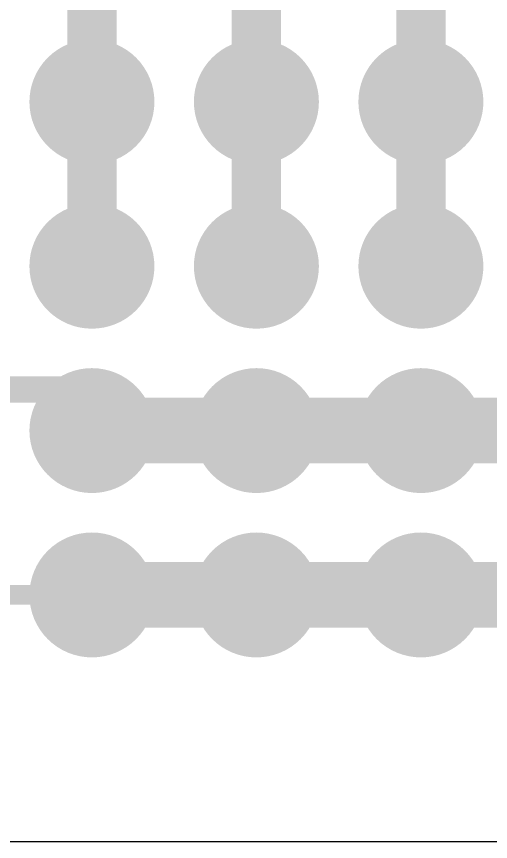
# Model space of a CAD drawing. Extents: x 0 to 65, y 0 to 56.5.
# Drawn here: x 10.65 to 17.97, y 0 to 12.75 of the extents above; entities that cross this region are included whole.
import ezdxf

# ---------------------------------------------------------------- set-up
doc = ezdxf.new("R2010")
doc.units = 0
for name, color, linetype in [('1', 12, 'CONTINUOUS'), ('16', 132, 'CONTINUOUS'), ('18', 110, 'CONTINUOUS'), ('20', 40, 'CONTINUOUS'), ('21', 253, 'CONTINUOUS'), ('30', 253, 'CONTINUOUS')]:
    doc.layers.add(name, color=color, linetype=linetype)

# ---------------------------------------------------------------- blocks, each defined once
blk = doc.blocks.new('RECT')
blk.add_solid([(-0.5, -0.5), (0.5, -0.5), (-0.5, 0.5), (0.5, 0.5)])
blk = doc.blocks.new('ROUNDV')
at = {"const_width": 0.5}
blk.add_lwpolyline([(0, -0.25, 1), (0, 0.25, 1), (0, -0.25)], format="xyb", dxfattribs=at)

msp = doc.modelspace()

# ---------------------------------------------------------------- linework, layer by layer
at = {"layer": '1', "const_width": 0.3048}
msp.add_lwpolyline([(11.811, 3.81), (8.636, 3.81)], dxfattribs=at)
at = {"layer": '1', "const_width": 0.1524}
msp.add_lwpolyline([(11.811, 3.7338, 1), (11.811, 3.8862)], format="xyb", dxfattribs=at)
at = {"layer": '16'}
for points, const_width in [([(11.811, 11.43), (11.811, 13.97)], 0.6096), ([(14.351, 11.43), (14.351, 13.97)], 0.6096), ([(16.891, 11.43), (16.891, 13.97)], 0.6096), ([(11.811, 8.89), (11.811, 11.43)], 0.6096), ([(14.351, 8.89), (14.351, 11.43)], 0.6096), ([(16.891, 8.89), (16.891, 11.43)], 0.6096), ([(11.811, 6.985), (5.461, 6.985)], 0.4064), ([(11.811, 6.985), (11.811, 6.35)], 0.3048), ([(14.351, 6.35), (11.811, 6.35)], 0.8128), ([(16.891, 6.35), (14.351, 6.35)], 0.8128), ([(19.431, 6.35), (16.891, 6.35)], 0.8128), ([(11.811, 6.35), (11.176, 6.35)], 0.3048), ([(11.811, 3.81), (14.351, 3.81)], 0.8128), ([(14.351, 3.81), (16.891, 3.81)], 0.8128), ([(16.891, 3.81), (19.431, 3.81)], 0.8128)]:
    msp.add_lwpolyline(points, dxfattribs=dict(at, const_width=const_width))
for points, const_width in [([(11.9634, 11.43, 1), (11.6586, 11.43)], 0.3048), ([(14.5034, 11.43, 1), (14.1986, 11.43)], 0.3048), ([(17.0434, 11.43, 1), (16.7386, 11.43)], 0.3048), ([(11.6586, 11.43, 1), (11.9634, 11.43)], 0.3048), ([(14.1986, 11.43, 1), (14.5034, 11.43)], 0.3048), ([(16.7386, 11.43, 1), (17.0434, 11.43)], 0.3048), ([(11.6586, 8.89, 1), (11.9634, 8.89)], 0.3048), ([(14.1986, 8.89, 1), (14.5034, 8.89)], 0.3048), ([(16.7386, 8.89, 1), (17.0434, 8.89)], 0.3048), ([(11.811, 6.8834, 1), (11.811, 7.0866)], 0.2032), ([(11.8872, 6.985, 1), (11.7348, 6.985)], 0.1524), ([(11.811, 6.5532, 1), (11.811, 6.1468)], 0.4064), ([(14.351, 6.5532, 1), (14.351, 6.1468)], 0.4064), ([(14.351, 6.1468, 1), (14.351, 6.5532)], 0.4064), ([(16.891, 6.5532, 1), (16.891, 6.1468)], 0.4064), ([(16.891, 6.1468, 1), (16.891, 6.5532)], 0.4064), ([(11.176, 6.4262, 1), (11.176, 6.2738)], 0.1524), ([(11.811, 6.2738, 1), (11.811, 6.4262)], 0.1524), ([(11.7348, 6.35, 1), (11.8872, 6.35)], 0.1524), ([(11.811, 4.0132, 1), (11.811, 3.6068)], 0.4064), ([(14.351, 4.0132, 1), (14.351, 3.6068)], 0.4064), ([(14.351, 3.6068, 1), (14.351, 4.0132)], 0.4064), ([(16.891, 4.0132, 1), (16.891, 3.6068)], 0.4064), ([(16.891, 3.6068, 1), (16.891, 4.0132)], 0.4064)]:
    msp.add_lwpolyline(points, format="xyb", dxfattribs=dict(at, const_width=const_width))
at = {"layer": '20'}
msp.add_line((3, 0), (62, 0), dxfattribs=at)
at = {"layer": '21'}
for points, const_width in [([(11.811, 19.05), (11.811, 8.636)], 0.6096), ([(14.351, 19.05), (14.351, 8.636)], 0.6096), ([(16.891, 19.05), (16.891, 8.636)], 0.6096), ([(11.811, 6.35), (42.545, 6.35)], 0.8128), ([(11.811, 3.81), (42.291, 3.81)], 0.8128)]:
    msp.add_lwpolyline(points, dxfattribs=dict(at, const_width=const_width))
for points, const_width in [([(11.6586, 8.636, 1), (11.9634, 8.636)], 0.3048), ([(14.1986, 8.636, 1), (14.5034, 8.636)], 0.3048), ([(16.7386, 8.636, 1), (17.0434, 8.636)], 0.3048), ([(11.811, 6.5532, 1), (11.811, 6.1468)], 0.4064), ([(11.811, 4.0132, 1), (11.811, 3.6068)], 0.4064)]:
    msp.add_lwpolyline(points, format="xyb", dxfattribs=dict(at, const_width=const_width))

# ---------------------------------------------------------------- block references
at = {"layer": '18', "xscale": 1.9304, "yscale": 1.9304}
for p in [(11.811, 11.43), (11.811, 11.43), (14.351, 11.43), (14.351, 11.43), (16.891, 11.43), (16.891, 11.43), (11.811, 8.89), (11.811, 8.89), (14.351, 8.89), (14.351, 8.89), (16.891, 8.89), (16.891, 8.89), (11.811, 6.35), (11.811, 6.35), (14.351, 6.35), (14.351, 6.35), (16.891, 6.35), (16.891, 6.35), (11.811, 3.81), (11.811, 3.81), (14.351, 3.81), (14.351, 3.81), (16.891, 3.81), (16.891, 3.81)]:
    msp.add_blockref('ROUNDV', p, dxfattribs=at)
at = {"layer": '30'}
for p, xscale, yscale in [((11.811, 13.9065), 0.762, 10.541), ((14.351, 13.9065), 0.762, 10.541), ((16.891, 13.9065), 0.762, 10.541), ((27.051, 6.35), 31.242, 1.016), ((27.178, 3.81), 30.988, 1.016)]:
    msp.add_blockref('RECT', p, dxfattribs=dict(at, xscale=xscale, yscale=yscale))

doc.saveas('drawing.dxf')
